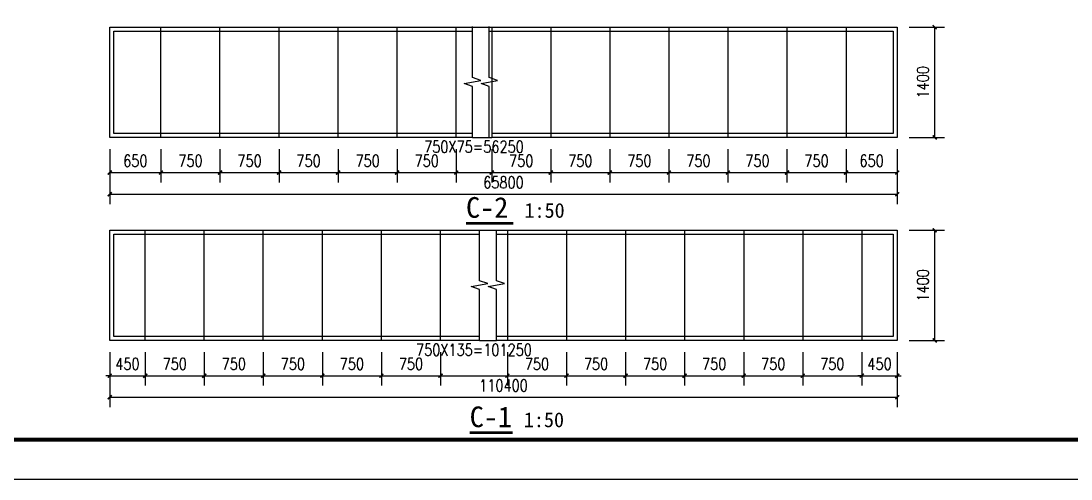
# Model space of a CAD drawing. Extents: x -21908402 to 2288787, y 79687 to 5079726.
# Drawn here: x 2139481 to 2192814, y 79687 to 102972 of the extents above; entities that cross this region are included whole.
import ezdxf

# ---------------------------------------------------------------- set-up
doc = ezdxf.new("R2010")
doc.units = 0
doc.header["$LTSCALE"] = 1000
doc.layers.get('0').update_dxf_attribs({"linetype": 'CONTINUOUS'})
doc.layers.get('DEFPOINTS').update_dxf_attribs({"linetype": 'CONTINUOUS'})
for name, color, linetype in [('DIM_SYMB', 3, 'CONTINUOUS'), ('PUB_DIM', 3, 'CONTINUOUS'), ('PUB_TEXT', 7, 'CONTINUOUS'), ('PUB_TITLE', 4, 'CONTINUOUS'), ('WINDOW', 94, 'CONTINUOUS')]:
    doc.layers.add(name, color=color, linetype=linetype)
doc.styles.add('DIM_FONT', font='simplex.shx', dxfattribs={"width": 0.8})
doc.styles.add('图签宋体', font='simhei.ttf')
doc.dimstyles.new('DIMN50', dxfattribs={"dimscale": 0.5, "dimtxt": 300, "dimasz": 100, "dimexe": 250, "dimexo": 300, "dimgap": 150, "dimtad": 1, "dimdec": 0, "dimzin": 0, "dimtxsty": 'DIM_FONT', "dimblk": 'ARCHTICK', "dimcen": 0.09, "dimclrt": 7, "dimazin": 3, "dimtfac": 1, "dimtdec": 0, "dimtix": 1, "dimtmove": 0, "dimatfit": 3, "dimtolj": 1, "dimtzin": 0})

# ---------------------------------------------------------------- blocks, each defined once
blk = doc.blocks.new('_ARCHTICK')
at = {"color": 0, "linetype": 'BYBLOCK', "const_width": 0.4}
blk.add_lwpolyline([(-0.5, -0.5), (0.5, 0.5)], dxfattribs=at)
blk = doc.blocks.new('*D656')
at = {"layer": 'DEFPOINTS', "color": 0}
for p in [(2215601, 106883), (2216251, 106883), (2216251, 106435)]:
    blk.add_point(p, dxfattribs=at)
at = {"layer": 'PUB_DIM', "color": 0}
for p, q in [((2215601, 106733), (2215601, 106310)), ((2216251, 106733), (2216251, 106310)), ((2215601, 106435), (2216251, 106435))]:
    blk.add_line(p, q, dxfattribs=at)
at = {"layer": 'PUB_DIM', "color": 0, "xscale": 50, "yscale": 50, "zscale": 50, "rotation": 180}
blk.add_blockref('_ARCHTICK', (2215601, 106435), dxfattribs=at)
at = {"layer": 'PUB_DIM', "color": 0, "xscale": 50, "yscale": 50, "zscale": 50}
blk.add_blockref('_ARCHTICK', (2216251, 106435), dxfattribs=at)
at = {"layer": 'PUB_DIM', "color": 7, "insert": (2215926, 106585), "char_height": 150, "attachment_point": 5, "style": 'DIM_FONT'}
blk.add_mtext('\\A1;650', dxfattribs=at)
blk = doc.blocks.new('*D657')
at = {"layer": 'DEFPOINTS', "color": 0}
for p in [(2216251, 106883), (2217001, 106883), (2217001, 106435)]:
    blk.add_point(p, dxfattribs=at)
at = {"layer": 'PUB_DIM', "color": 0}
for p, q in [((2216251, 106733), (2216251, 106310)), ((2217001, 106733), (2217001, 106310)), ((2216251, 106435), (2217001, 106435))]:
    blk.add_line(p, q, dxfattribs=at)
at = {"layer": 'PUB_DIM', "color": 0, "xscale": 50, "yscale": 50, "zscale": 50, "rotation": 180}
blk.add_blockref('_ARCHTICK', (2216251, 106435), dxfattribs=at)
at = {"layer": 'PUB_DIM', "color": 0, "xscale": 50, "yscale": 50, "zscale": 50}
blk.add_blockref('_ARCHTICK', (2217001, 106435), dxfattribs=at)
at = {"layer": 'PUB_DIM', "color": 7, "insert": (2216626, 106585), "char_height": 150, "attachment_point": 5, "style": 'DIM_FONT'}
blk.add_mtext('\\A1;750', dxfattribs=at)
blk = doc.blocks.new('*D658')
at = {"layer": 'DEFPOINTS', "color": 0}
for p in [(2217001, 106883), (2217751, 106883), (2217751, 106435)]:
    blk.add_point(p, dxfattribs=at)
at = {"layer": 'PUB_DIM', "color": 0}
for p, q in [((2217001, 106733), (2217001, 106310)), ((2217751, 106733), (2217751, 106310)), ((2217001, 106435), (2217751, 106435))]:
    blk.add_line(p, q, dxfattribs=at)
at = {"layer": 'PUB_DIM', "color": 0, "xscale": 50, "yscale": 50, "zscale": 50, "rotation": 180}
blk.add_blockref('_ARCHTICK', (2217001, 106435), dxfattribs=at)
at = {"layer": 'PUB_DIM', "color": 0, "xscale": 50, "yscale": 50, "zscale": 50}
blk.add_blockref('_ARCHTICK', (2217751, 106435), dxfattribs=at)
at = {"layer": 'PUB_DIM', "color": 7, "insert": (2217376, 106585), "char_height": 150, "attachment_point": 5, "style": 'DIM_FONT'}
blk.add_mtext('\\A1;750', dxfattribs=at)
blk = doc.blocks.new('*D659')
at = {"layer": 'DEFPOINTS', "color": 0}
for p in [(2217751, 106883), (2218501, 106883), (2218501, 106435)]:
    blk.add_point(p, dxfattribs=at)
at = {"layer": 'PUB_DIM', "color": 0}
for p, q in [((2217751, 106733), (2217751, 106310)), ((2218501, 106733), (2218501, 106310)), ((2217751, 106435), (2218501, 106435))]:
    blk.add_line(p, q, dxfattribs=at)
at = {"layer": 'PUB_DIM', "color": 0, "xscale": 50, "yscale": 50, "zscale": 50, "rotation": 180}
blk.add_blockref('_ARCHTICK', (2217751, 106435), dxfattribs=at)
at = {"layer": 'PUB_DIM', "color": 0, "xscale": 50, "yscale": 50, "zscale": 50}
blk.add_blockref('_ARCHTICK', (2218501, 106435), dxfattribs=at)
at = {"layer": 'PUB_DIM', "color": 7, "insert": (2218126, 106585), "char_height": 150, "attachment_point": 5, "style": 'DIM_FONT'}
blk.add_mtext('\\A1;750', dxfattribs=at)
blk = doc.blocks.new('*D660')
at = {"layer": 'DEFPOINTS', "color": 0}
for p in [(2218501, 106883), (2219251, 106883), (2219251, 106435)]:
    blk.add_point(p, dxfattribs=at)
at = {"layer": 'PUB_DIM', "color": 0}
for p, q in [((2218501, 106733), (2218501, 106310)), ((2219251, 106733), (2219251, 106310)), ((2218501, 106435), (2219251, 106435))]:
    blk.add_line(p, q, dxfattribs=at)
at = {"layer": 'PUB_DIM', "color": 0, "xscale": 50, "yscale": 50, "zscale": 50, "rotation": 180}
blk.add_blockref('_ARCHTICK', (2218501, 106435), dxfattribs=at)
at = {"layer": 'PUB_DIM', "color": 0, "xscale": 50, "yscale": 50, "zscale": 50}
blk.add_blockref('_ARCHTICK', (2219251, 106435), dxfattribs=at)
at = {"layer": 'PUB_DIM', "color": 7, "insert": (2218876, 106585), "char_height": 150, "attachment_point": 5, "style": 'DIM_FONT'}
blk.add_mtext('\\A1;750', dxfattribs=at)
blk = doc.blocks.new('*D661')
at = {"layer": 'DEFPOINTS', "color": 0}
for p in [(2219251, 106883), (2220001, 106883), (2220001, 106435)]:
    blk.add_point(p, dxfattribs=at)
at = {"layer": 'PUB_DIM', "color": 0}
for p, q in [((2219251, 106733), (2219251, 106310)), ((2220001, 106733), (2220001, 106310)), ((2219251, 106435), (2220001, 106435))]:
    blk.add_line(p, q, dxfattribs=at)
at = {"layer": 'PUB_DIM', "color": 0, "xscale": 50, "yscale": 50, "zscale": 50, "rotation": 180}
blk.add_blockref('_ARCHTICK', (2219251, 106435), dxfattribs=at)
at = {"layer": 'PUB_DIM', "color": 0, "xscale": 50, "yscale": 50, "zscale": 50}
blk.add_blockref('_ARCHTICK', (2220001, 106435), dxfattribs=at)
at = {"layer": 'PUB_DIM', "color": 7, "insert": (2219626, 106585), "char_height": 150, "attachment_point": 5, "style": 'DIM_FONT'}
blk.add_mtext('\\A1;750', dxfattribs=at)
blk = doc.blocks.new('*D662')
at = {"layer": 'DEFPOINTS', "color": 0}
for p in [(2220001, 106883), (2220451, 106883), (2220451, 106435)]:
    blk.add_point(p, dxfattribs=at)
at = {"layer": 'PUB_DIM', "color": 0}
for p, q in [((2220001, 106733), (2220001, 106310)), ((2220451, 106733), (2220451, 106310)), ((2220001, 106435), (2220451, 106435))]:
    blk.add_line(p, q, dxfattribs=at)
at = {"layer": 'PUB_DIM', "color": 0, "xscale": 50, "yscale": 50, "zscale": 50, "rotation": 180}
blk.add_blockref('_ARCHTICK', (2220001, 106435), dxfattribs=at)
at = {"layer": 'PUB_DIM', "color": 0, "xscale": 50, "yscale": 50, "zscale": 50}
blk.add_blockref('_ARCHTICK', (2220451, 106435), dxfattribs=at)
at = {"layer": 'PUB_DIM', "color": 7, "insert": (2220226, 106764), "char_height": 150, "attachment_point": 5, "style": 'DIM_FONT'}
blk.add_mtext('\\A1;750X75=56250', dxfattribs=at)
blk = doc.blocks.new('*D663')
at = {"layer": 'DEFPOINTS', "color": 0}
for p in [(2220451, 106883), (2221201, 106883), (2221201, 106435)]:
    blk.add_point(p, dxfattribs=at)
at = {"layer": 'PUB_DIM', "color": 0}
for p, q in [((2220451, 106733), (2220451, 106310)), ((2221201, 106733), (2221201, 106310)), ((2220451, 106435), (2221201, 106435))]:
    blk.add_line(p, q, dxfattribs=at)
at = {"layer": 'PUB_DIM', "color": 0, "xscale": 50, "yscale": 50, "zscale": 50, "rotation": 180}
blk.add_blockref('_ARCHTICK', (2220451, 106435), dxfattribs=at)
at = {"layer": 'PUB_DIM', "color": 0, "xscale": 50, "yscale": 50, "zscale": 50}
blk.add_blockref('_ARCHTICK', (2221201, 106435), dxfattribs=at)
at = {"layer": 'PUB_DIM', "color": 7, "insert": (2220826, 106585), "char_height": 150, "attachment_point": 5, "style": 'DIM_FONT'}
blk.add_mtext('\\A1;750', dxfattribs=at)
blk = doc.blocks.new('*D664')
at = {"layer": 'DEFPOINTS', "color": 0}
for p in [(2221201, 106883), (2221951, 106883), (2221951, 106435)]:
    blk.add_point(p, dxfattribs=at)
at = {"layer": 'PUB_DIM', "color": 0}
for p, q in [((2221201, 106733), (2221201, 106310)), ((2221951, 106733), (2221951, 106310)), ((2221201, 106435), (2221951, 106435))]:
    blk.add_line(p, q, dxfattribs=at)
at = {"layer": 'PUB_DIM', "color": 0, "xscale": 50, "yscale": 50, "zscale": 50, "rotation": 180}
blk.add_blockref('_ARCHTICK', (2221201, 106435), dxfattribs=at)
at = {"layer": 'PUB_DIM', "color": 0, "xscale": 50, "yscale": 50, "zscale": 50}
blk.add_blockref('_ARCHTICK', (2221951, 106435), dxfattribs=at)
at = {"layer": 'PUB_DIM', "color": 7, "insert": (2221576, 106585), "char_height": 150, "attachment_point": 5, "style": 'DIM_FONT'}
blk.add_mtext('\\A1;750', dxfattribs=at)
blk = doc.blocks.new('*D665')
at = {"layer": 'DEFPOINTS', "color": 0}
for p in [(2221951, 106883), (2222701, 106883), (2222701, 106435)]:
    blk.add_point(p, dxfattribs=at)
at = {"layer": 'PUB_DIM', "color": 0}
for p, q in [((2221951, 106733), (2221951, 106310)), ((2222701, 106733), (2222701, 106310)), ((2221951, 106435), (2222701, 106435))]:
    blk.add_line(p, q, dxfattribs=at)
at = {"layer": 'PUB_DIM', "color": 0, "xscale": 50, "yscale": 50, "zscale": 50, "rotation": 180}
blk.add_blockref('_ARCHTICK', (2221951, 106435), dxfattribs=at)
at = {"layer": 'PUB_DIM', "color": 0, "xscale": 50, "yscale": 50, "zscale": 50}
blk.add_blockref('_ARCHTICK', (2222701, 106435), dxfattribs=at)
at = {"layer": 'PUB_DIM', "color": 7, "insert": (2222326, 106585), "char_height": 150, "attachment_point": 5, "style": 'DIM_FONT'}
blk.add_mtext('\\A1;750', dxfattribs=at)
blk = doc.blocks.new('*D666')
at = {"layer": 'DEFPOINTS', "color": 0}
for p in [(2222701, 106883), (2223451, 106883), (2223451, 106435)]:
    blk.add_point(p, dxfattribs=at)
at = {"layer": 'PUB_DIM', "color": 0}
for p, q in [((2222701, 106733), (2222701, 106310)), ((2223451, 106733), (2223451, 106310)), ((2222701, 106435), (2223451, 106435))]:
    blk.add_line(p, q, dxfattribs=at)
at = {"layer": 'PUB_DIM', "color": 0, "xscale": 50, "yscale": 50, "zscale": 50, "rotation": 180}
blk.add_blockref('_ARCHTICK', (2222701, 106435), dxfattribs=at)
at = {"layer": 'PUB_DIM', "color": 0, "xscale": 50, "yscale": 50, "zscale": 50}
blk.add_blockref('_ARCHTICK', (2223451, 106435), dxfattribs=at)
at = {"layer": 'PUB_DIM', "color": 7, "insert": (2223076, 106585), "char_height": 150, "attachment_point": 5, "style": 'DIM_FONT'}
blk.add_mtext('\\A1;750', dxfattribs=at)
blk = doc.blocks.new('*D667')
at = {"layer": 'DEFPOINTS', "color": 0}
for p in [(2223451, 106883), (2224201, 106883), (2224201, 106435)]:
    blk.add_point(p, dxfattribs=at)
at = {"layer": 'PUB_DIM', "color": 0}
for p, q in [((2223451, 106733), (2223451, 106310)), ((2224201, 106733), (2224201, 106310)), ((2223451, 106435), (2224201, 106435))]:
    blk.add_line(p, q, dxfattribs=at)
at = {"layer": 'PUB_DIM', "color": 0, "xscale": 50, "yscale": 50, "zscale": 50, "rotation": 180}
blk.add_blockref('_ARCHTICK', (2223451, 106435), dxfattribs=at)
at = {"layer": 'PUB_DIM', "color": 0, "xscale": 50, "yscale": 50, "zscale": 50}
blk.add_blockref('_ARCHTICK', (2224201, 106435), dxfattribs=at)
at = {"layer": 'PUB_DIM', "color": 7, "insert": (2223826, 106585), "char_height": 150, "attachment_point": 5, "style": 'DIM_FONT'}
blk.add_mtext('\\A1;750', dxfattribs=at)
blk = doc.blocks.new('*D668')
at = {"layer": 'DEFPOINTS', "color": 0}
for p in [(2224201, 106883), (2224951, 106883), (2224951, 106435)]:
    blk.add_point(p, dxfattribs=at)
at = {"layer": 'PUB_DIM', "color": 0}
for p, q in [((2224201, 106733), (2224201, 106310)), ((2224951, 106733), (2224951, 106310)), ((2224201, 106435), (2224951, 106435))]:
    blk.add_line(p, q, dxfattribs=at)
at = {"layer": 'PUB_DIM', "color": 0, "xscale": 50, "yscale": 50, "zscale": 50, "rotation": 180}
blk.add_blockref('_ARCHTICK', (2224201, 106435), dxfattribs=at)
at = {"layer": 'PUB_DIM', "color": 0, "xscale": 50, "yscale": 50, "zscale": 50}
blk.add_blockref('_ARCHTICK', (2224951, 106435), dxfattribs=at)
at = {"layer": 'PUB_DIM', "color": 7, "insert": (2224576, 106585), "char_height": 150, "attachment_point": 5, "style": 'DIM_FONT'}
blk.add_mtext('\\A1;750', dxfattribs=at)
blk = doc.blocks.new('*D669')
at = {"layer": 'DEFPOINTS', "color": 0}
for p in [(2224951, 106883), (2225601, 106883), (2225601, 106435)]:
    blk.add_point(p, dxfattribs=at)
at = {"layer": 'PUB_DIM', "color": 0}
for p, q in [((2224951, 106733), (2224951, 106310)), ((2225601, 106733), (2225601, 106310)), ((2224951, 106435), (2225601, 106435))]:
    blk.add_line(p, q, dxfattribs=at)
at = {"layer": 'PUB_DIM', "color": 0, "xscale": 50, "yscale": 50, "zscale": 50, "rotation": 180}
blk.add_blockref('_ARCHTICK', (2224951, 106435), dxfattribs=at)
at = {"layer": 'PUB_DIM', "color": 0, "xscale": 50, "yscale": 50, "zscale": 50}
blk.add_blockref('_ARCHTICK', (2225601, 106435), dxfattribs=at)
at = {"layer": 'PUB_DIM', "color": 7, "insert": (2225276, 106585), "char_height": 150, "attachment_point": 5, "style": 'DIM_FONT'}
blk.add_mtext('\\A1;650', dxfattribs=at)
blk = doc.blocks.new('*D670')
at = {"layer": 'DEFPOINTS', "color": 0}
for p in [(2225601, 108283), (2226077, 108283), (2225601, 106883)]:
    blk.add_point(p, dxfattribs=at)
at = {"layer": 'PUB_DIM', "color": 0}
for p, q in [((2225751, 108283), (2226202, 108283)), ((2226077, 106883), (2226077, 108283)), ((2225751, 106883), (2226202, 106883))]:
    blk.add_line(p, q, dxfattribs=at)
at = {"layer": 'PUB_DIM', "color": 0, "xscale": 50, "yscale": 50, "zscale": 50}
for p, rotation in [((2226077, 108283), 90), ((2226077, 106883), 270)]:
    blk.add_blockref('_ARCHTICK', p, dxfattribs=dict(at, rotation=rotation))
at = {"layer": 'PUB_DIM', "color": 7, "insert": (2225927, 107583), "char_height": 150, "attachment_point": 5, "rotation": 90, "style": 'DIM_FONT'}
blk.add_mtext('\\A1;1400', dxfattribs=at)
blk = doc.blocks.new('*D671')
at = {"layer": 'DEFPOINTS', "color": 0}
for p in [(2215601, 106733), (2225601, 106733), (2225601, 106160)]:
    blk.add_point(p, dxfattribs=at)
at = {"layer": 'PUB_DIM', "color": 0}
for p, q in [((2215601, 106583), (2215601, 106035)), ((2225601, 106583), (2225601, 106035)), ((2215601, 106160), (2225601, 106160))]:
    blk.add_line(p, q, dxfattribs=at)
at = {"layer": 'PUB_DIM', "color": 0, "xscale": 50, "yscale": 50, "zscale": 50, "rotation": 180}
blk.add_blockref('_ARCHTICK', (2215601, 106160), dxfattribs=at)
at = {"layer": 'PUB_DIM', "color": 0, "xscale": 50, "yscale": 50, "zscale": 50}
blk.add_blockref('_ARCHTICK', (2225601, 106160), dxfattribs=at)
at = {"layer": 'PUB_DIM', "color": 7, "insert": (2220601, 106310), "char_height": 150, "attachment_point": 5, "style": 'DIM_FONT'}
blk.add_mtext('\\A1;65800', dxfattribs=at)
blk = doc.blocks.new('*D672')
at = {"layer": 'DEFPOINTS', "color": 0}
for p in [(2215601, 102695), (2216051, 102695), (2216051, 102247)]:
    blk.add_point(p, dxfattribs=at)
at = {"layer": 'PUB_DIM', "color": 0}
for p, q in [((2215601, 102545), (2215601, 102122)), ((2216051, 102545), (2216051, 102122)), ((2215601, 102247), (2215551, 102247)), ((2215601, 102247), (2216051, 102247)), ((2216051, 102247), (2216101, 102247))]:
    blk.add_line(p, q, dxfattribs=at)
at = {"layer": 'PUB_DIM', "color": 0, "xscale": 50, "yscale": 50, "zscale": 50}
blk.add_blockref('_ARCHTICK', (2215601, 102247), dxfattribs=at)
at = {"layer": 'PUB_DIM', "color": 0, "xscale": 50, "yscale": 50, "zscale": 50, "rotation": 180}
blk.add_blockref('_ARCHTICK', (2216051, 102247), dxfattribs=at)
at = {"layer": 'PUB_DIM', "color": 7, "insert": (2215826, 102397), "char_height": 150, "attachment_point": 5, "style": 'DIM_FONT'}
blk.add_mtext('\\A1;450', dxfattribs=at)
blk = doc.blocks.new('*D673')
at = {"layer": 'DEFPOINTS', "color": 0}
for p in [(2216051, 102695), (2216801, 102695), (2216801, 102247)]:
    blk.add_point(p, dxfattribs=at)
at = {"layer": 'PUB_DIM', "color": 0}
for p, q in [((2216051, 102545), (2216051, 102122)), ((2216801, 102545), (2216801, 102122)), ((2216051, 102247), (2216801, 102247))]:
    blk.add_line(p, q, dxfattribs=at)
at = {"layer": 'PUB_DIM', "color": 0, "xscale": 50, "yscale": 50, "zscale": 50, "rotation": 180}
blk.add_blockref('_ARCHTICK', (2216051, 102247), dxfattribs=at)
at = {"layer": 'PUB_DIM', "color": 0, "xscale": 50, "yscale": 50, "zscale": 50}
blk.add_blockref('_ARCHTICK', (2216801, 102247), dxfattribs=at)
at = {"layer": 'PUB_DIM', "color": 7, "insert": (2216426, 102397), "char_height": 150, "attachment_point": 5, "style": 'DIM_FONT'}
blk.add_mtext('\\A1;750', dxfattribs=at)
blk = doc.blocks.new('*D674')
at = {"layer": 'DEFPOINTS', "color": 0}
for p in [(2216801, 102695), (2217551, 102695), (2217551, 102247)]:
    blk.add_point(p, dxfattribs=at)
at = {"layer": 'PUB_DIM', "color": 0}
for p, q in [((2216801, 102545), (2216801, 102122)), ((2217551, 102545), (2217551, 102122)), ((2216801, 102247), (2217551, 102247))]:
    blk.add_line(p, q, dxfattribs=at)
at = {"layer": 'PUB_DIM', "color": 0, "xscale": 50, "yscale": 50, "zscale": 50, "rotation": 180}
blk.add_blockref('_ARCHTICK', (2216801, 102247), dxfattribs=at)
at = {"layer": 'PUB_DIM', "color": 0, "xscale": 50, "yscale": 50, "zscale": 50}
blk.add_blockref('_ARCHTICK', (2217551, 102247), dxfattribs=at)
at = {"layer": 'PUB_DIM', "color": 7, "insert": (2217176, 102397), "char_height": 150, "attachment_point": 5, "style": 'DIM_FONT'}
blk.add_mtext('\\A1;750', dxfattribs=at)
blk = doc.blocks.new('*D675')
at = {"layer": 'DEFPOINTS', "color": 0}
for p in [(2217551, 102695), (2218301, 102695), (2218301, 102247)]:
    blk.add_point(p, dxfattribs=at)
at = {"layer": 'PUB_DIM', "color": 0}
for p, q in [((2217551, 102545), (2217551, 102122)), ((2218301, 102545), (2218301, 102122)), ((2217551, 102247), (2218301, 102247))]:
    blk.add_line(p, q, dxfattribs=at)
at = {"layer": 'PUB_DIM', "color": 0, "xscale": 50, "yscale": 50, "zscale": 50, "rotation": 180}
blk.add_blockref('_ARCHTICK', (2217551, 102247), dxfattribs=at)
at = {"layer": 'PUB_DIM', "color": 0, "xscale": 50, "yscale": 50, "zscale": 50}
blk.add_blockref('_ARCHTICK', (2218301, 102247), dxfattribs=at)
at = {"layer": 'PUB_DIM', "color": 7, "insert": (2217926, 102397), "char_height": 150, "attachment_point": 5, "style": 'DIM_FONT'}
blk.add_mtext('\\A1;750', dxfattribs=at)
blk = doc.blocks.new('*D676')
at = {"layer": 'DEFPOINTS', "color": 0}
for p in [(2218301, 102695), (2219051, 102695), (2219051, 102247)]:
    blk.add_point(p, dxfattribs=at)
at = {"layer": 'PUB_DIM', "color": 0}
for p, q in [((2218301, 102545), (2218301, 102122)), ((2219051, 102545), (2219051, 102122)), ((2218301, 102247), (2219051, 102247))]:
    blk.add_line(p, q, dxfattribs=at)
at = {"layer": 'PUB_DIM', "color": 0, "xscale": 50, "yscale": 50, "zscale": 50, "rotation": 180}
blk.add_blockref('_ARCHTICK', (2218301, 102247), dxfattribs=at)
at = {"layer": 'PUB_DIM', "color": 0, "xscale": 50, "yscale": 50, "zscale": 50}
blk.add_blockref('_ARCHTICK', (2219051, 102247), dxfattribs=at)
at = {"layer": 'PUB_DIM', "color": 7, "insert": (2218676, 102397), "char_height": 150, "attachment_point": 5, "style": 'DIM_FONT'}
blk.add_mtext('\\A1;750', dxfattribs=at)
blk = doc.blocks.new('*D677')
at = {"layer": 'DEFPOINTS', "color": 0}
for p in [(2219051, 102695), (2219801, 102695), (2219801, 102247)]:
    blk.add_point(p, dxfattribs=at)
at = {"layer": 'PUB_DIM', "color": 0}
for p, q in [((2219051, 102545), (2219051, 102122)), ((2219801, 102545), (2219801, 102122)), ((2219051, 102247), (2219801, 102247))]:
    blk.add_line(p, q, dxfattribs=at)
at = {"layer": 'PUB_DIM', "color": 0, "xscale": 50, "yscale": 50, "zscale": 50, "rotation": 180}
blk.add_blockref('_ARCHTICK', (2219051, 102247), dxfattribs=at)
at = {"layer": 'PUB_DIM', "color": 0, "xscale": 50, "yscale": 50, "zscale": 50}
blk.add_blockref('_ARCHTICK', (2219801, 102247), dxfattribs=at)
at = {"layer": 'PUB_DIM', "color": 7, "insert": (2219426, 102397), "char_height": 150, "attachment_point": 5, "style": 'DIM_FONT'}
blk.add_mtext('\\A1;750', dxfattribs=at)
blk = doc.blocks.new('*D678')
at = {"layer": 'DEFPOINTS', "color": 0}
for p in [(2219801, 102695), (2220651, 102695), (2220651, 102247)]:
    blk.add_point(p, dxfattribs=at)
at = {"layer": 'PUB_DIM', "color": 0}
for p, q in [((2219801, 102545), (2219801, 102122)), ((2220651, 102545), (2220651, 102122)), ((2219801, 102247), (2220651, 102247))]:
    blk.add_line(p, q, dxfattribs=at)
at = {"layer": 'PUB_DIM', "color": 0, "xscale": 50, "yscale": 50, "zscale": 50, "rotation": 180}
blk.add_blockref('_ARCHTICK', (2219801, 102247), dxfattribs=at)
at = {"layer": 'PUB_DIM', "color": 0, "xscale": 50, "yscale": 50, "zscale": 50}
blk.add_blockref('_ARCHTICK', (2220651, 102247), dxfattribs=at)
at = {"layer": 'PUB_DIM', "color": 7, "insert": (2220226, 102576), "char_height": 150, "attachment_point": 5, "style": 'DIM_FONT'}
blk.add_mtext('\\A1;750X135=101250', dxfattribs=at)
blk = doc.blocks.new('*D679')
at = {"layer": 'DEFPOINTS', "color": 0}
for p in [(2220651, 102695), (2221401, 102695), (2221401, 102247)]:
    blk.add_point(p, dxfattribs=at)
at = {"layer": 'PUB_DIM', "color": 0}
for p, q in [((2220651, 102545), (2220651, 102122)), ((2221401, 102545), (2221401, 102122)), ((2220651, 102247), (2221401, 102247))]:
    blk.add_line(p, q, dxfattribs=at)
at = {"layer": 'PUB_DIM', "color": 0, "xscale": 50, "yscale": 50, "zscale": 50, "rotation": 180}
blk.add_blockref('_ARCHTICK', (2220651, 102247), dxfattribs=at)
at = {"layer": 'PUB_DIM', "color": 0, "xscale": 50, "yscale": 50, "zscale": 50}
blk.add_blockref('_ARCHTICK', (2221401, 102247), dxfattribs=at)
at = {"layer": 'PUB_DIM', "color": 7, "insert": (2221026, 102397), "char_height": 150, "attachment_point": 5, "style": 'DIM_FONT'}
blk.add_mtext('\\A1;750', dxfattribs=at)
blk = doc.blocks.new('*D680')
at = {"layer": 'DEFPOINTS', "color": 0}
for p in [(2221401, 102695), (2222151, 102695), (2222151, 102247)]:
    blk.add_point(p, dxfattribs=at)
at = {"layer": 'PUB_DIM', "color": 0}
for p, q in [((2221401, 102545), (2221401, 102122)), ((2222151, 102545), (2222151, 102122)), ((2221401, 102247), (2222151, 102247))]:
    blk.add_line(p, q, dxfattribs=at)
at = {"layer": 'PUB_DIM', "color": 0, "xscale": 50, "yscale": 50, "zscale": 50, "rotation": 180}
blk.add_blockref('_ARCHTICK', (2221401, 102247), dxfattribs=at)
at = {"layer": 'PUB_DIM', "color": 0, "xscale": 50, "yscale": 50, "zscale": 50}
blk.add_blockref('_ARCHTICK', (2222151, 102247), dxfattribs=at)
at = {"layer": 'PUB_DIM', "color": 7, "insert": (2221776, 102397), "char_height": 150, "attachment_point": 5, "style": 'DIM_FONT'}
blk.add_mtext('\\A1;750', dxfattribs=at)
blk = doc.blocks.new('*D681')
at = {"layer": 'DEFPOINTS', "color": 0}
for p in [(2222151, 102695), (2222901, 102695), (2222901, 102247)]:
    blk.add_point(p, dxfattribs=at)
at = {"layer": 'PUB_DIM', "color": 0}
for p, q in [((2222151, 102545), (2222151, 102122)), ((2222901, 102545), (2222901, 102122)), ((2222151, 102247), (2222901, 102247))]:
    blk.add_line(p, q, dxfattribs=at)
at = {"layer": 'PUB_DIM', "color": 0, "xscale": 50, "yscale": 50, "zscale": 50, "rotation": 180}
blk.add_blockref('_ARCHTICK', (2222151, 102247), dxfattribs=at)
at = {"layer": 'PUB_DIM', "color": 0, "xscale": 50, "yscale": 50, "zscale": 50}
blk.add_blockref('_ARCHTICK', (2222901, 102247), dxfattribs=at)
at = {"layer": 'PUB_DIM', "color": 7, "insert": (2222526, 102397), "char_height": 150, "attachment_point": 5, "style": 'DIM_FONT'}
blk.add_mtext('\\A1;750', dxfattribs=at)
blk = doc.blocks.new('*D682')
at = {"layer": 'DEFPOINTS', "color": 0}
for p in [(2222901, 102695), (2223651, 102695), (2223651, 102247)]:
    blk.add_point(p, dxfattribs=at)
at = {"layer": 'PUB_DIM', "color": 0}
for p, q in [((2222901, 102545), (2222901, 102122)), ((2223651, 102545), (2223651, 102122)), ((2222901, 102247), (2223651, 102247))]:
    blk.add_line(p, q, dxfattribs=at)
at = {"layer": 'PUB_DIM', "color": 0, "xscale": 50, "yscale": 50, "zscale": 50, "rotation": 180}
blk.add_blockref('_ARCHTICK', (2222901, 102247), dxfattribs=at)
at = {"layer": 'PUB_DIM', "color": 0, "xscale": 50, "yscale": 50, "zscale": 50}
blk.add_blockref('_ARCHTICK', (2223651, 102247), dxfattribs=at)
at = {"layer": 'PUB_DIM', "color": 7, "insert": (2223276, 102397), "char_height": 150, "attachment_point": 5, "style": 'DIM_FONT'}
blk.add_mtext('\\A1;750', dxfattribs=at)
blk = doc.blocks.new('*D683')
at = {"layer": 'DEFPOINTS', "color": 0}
for p in [(2223651, 102695), (2224401, 102695), (2224401, 102247)]:
    blk.add_point(p, dxfattribs=at)
at = {"layer": 'PUB_DIM', "color": 0}
for p, q in [((2223651, 102545), (2223651, 102122)), ((2224401, 102545), (2224401, 102122)), ((2223651, 102247), (2224401, 102247))]:
    blk.add_line(p, q, dxfattribs=at)
at = {"layer": 'PUB_DIM', "color": 0, "xscale": 50, "yscale": 50, "zscale": 50, "rotation": 180}
blk.add_blockref('_ARCHTICK', (2223651, 102247), dxfattribs=at)
at = {"layer": 'PUB_DIM', "color": 0, "xscale": 50, "yscale": 50, "zscale": 50}
blk.add_blockref('_ARCHTICK', (2224401, 102247), dxfattribs=at)
at = {"layer": 'PUB_DIM', "color": 7, "insert": (2224026, 102397), "char_height": 150, "attachment_point": 5, "style": 'DIM_FONT'}
blk.add_mtext('\\A1;750', dxfattribs=at)
blk = doc.blocks.new('*D684')
at = {"layer": 'DEFPOINTS', "color": 0}
for p in [(2224401, 102695), (2225151, 102695), (2225151, 102247)]:
    blk.add_point(p, dxfattribs=at)
at = {"layer": 'PUB_DIM', "color": 0}
for p, q in [((2224401, 102545), (2224401, 102122)), ((2225151, 102545), (2225151, 102122)), ((2224401, 102247), (2225151, 102247))]:
    blk.add_line(p, q, dxfattribs=at)
at = {"layer": 'PUB_DIM', "color": 0, "xscale": 50, "yscale": 50, "zscale": 50, "rotation": 180}
blk.add_blockref('_ARCHTICK', (2224401, 102247), dxfattribs=at)
at = {"layer": 'PUB_DIM', "color": 0, "xscale": 50, "yscale": 50, "zscale": 50}
blk.add_blockref('_ARCHTICK', (2225151, 102247), dxfattribs=at)
at = {"layer": 'PUB_DIM', "color": 7, "insert": (2224776, 102397), "char_height": 150, "attachment_point": 5, "style": 'DIM_FONT'}
blk.add_mtext('\\A1;750', dxfattribs=at)
blk = doc.blocks.new('*D685')
at = {"layer": 'DEFPOINTS', "color": 0}
for p in [(2225151, 102695), (2225601, 102695), (2225601, 102247)]:
    blk.add_point(p, dxfattribs=at)
at = {"layer": 'PUB_DIM', "color": 0}
for p, q in [((2225151, 102545), (2225151, 102122)), ((2225601, 102545), (2225601, 102122)), ((2225151, 102247), (2225101, 102247)), ((2225151, 102247), (2225601, 102247)), ((2225601, 102247), (2225651, 102247))]:
    blk.add_line(p, q, dxfattribs=at)
at = {"layer": 'PUB_DIM', "color": 0, "xscale": 50, "yscale": 50, "zscale": 50}
blk.add_blockref('_ARCHTICK', (2225151, 102247), dxfattribs=at)
at = {"layer": 'PUB_DIM', "color": 0, "xscale": 50, "yscale": 50, "zscale": 50, "rotation": 180}
blk.add_blockref('_ARCHTICK', (2225601, 102247), dxfattribs=at)
at = {"layer": 'PUB_DIM', "color": 7, "insert": (2225376, 102397), "char_height": 150, "attachment_point": 5, "style": 'DIM_FONT'}
blk.add_mtext('\\A1;450', dxfattribs=at)
blk = doc.blocks.new('*D686')
at = {"layer": 'DEFPOINTS', "color": 0}
for p in [(2225601, 104095), (2226077, 104095), (2225601, 102695)]:
    blk.add_point(p, dxfattribs=at)
at = {"layer": 'PUB_DIM', "color": 0}
for p, q in [((2225751, 104095), (2226202, 104095)), ((2226077, 102695), (2226077, 104095)), ((2225751, 102695), (2226202, 102695))]:
    blk.add_line(p, q, dxfattribs=at)
at = {"layer": 'PUB_DIM', "color": 0, "xscale": 50, "yscale": 50, "zscale": 50}
for p, rotation in [((2226077, 104095), 90), ((2226077, 102695), 270)]:
    blk.add_blockref('_ARCHTICK', p, dxfattribs=dict(at, rotation=rotation))
at = {"layer": 'PUB_DIM', "color": 7, "insert": (2225927, 103395), "char_height": 150, "attachment_point": 5, "rotation": 90, "style": 'DIM_FONT'}
blk.add_mtext('\\A1;1400', dxfattribs=at)
blk = doc.blocks.new('*D687')
at = {"layer": 'DEFPOINTS', "color": 0}
for p in [(2215601, 102545), (2225601, 102545), (2225601, 101973)]:
    blk.add_point(p, dxfattribs=at)
at = {"layer": 'PUB_DIM', "color": 0}
for p, q in [((2215601, 102395), (2215601, 101848)), ((2225601, 102395), (2225601, 101848)), ((2215601, 101973), (2225601, 101973))]:
    blk.add_line(p, q, dxfattribs=at)
at = {"layer": 'PUB_DIM', "color": 0, "xscale": 50, "yscale": 50, "zscale": 50, "rotation": 180}
blk.add_blockref('_ARCHTICK', (2215601, 101973), dxfattribs=at)
at = {"layer": 'PUB_DIM', "color": 0, "xscale": 50, "yscale": 50, "zscale": 50}
blk.add_blockref('_ARCHTICK', (2225601, 101973), dxfattribs=at)
at = {"layer": 'PUB_DIM', "color": 7, "insert": (2220601, 102123), "char_height": 150, "attachment_point": 5, "style": 'DIM_FONT'}
blk.add_mtext('\\A1;110400', dxfattribs=at)
blk = doc.blocks.new('GGHDDD')
at = {"layer": 'DIM_SYMB'}
for points in [[(2220206.4, 106882.9), (2220206.4, 107530.3), (2220101.4, 107568.6), (2220311.4, 107605.6), (2220206.4, 107642.8), (2220206.4, 108290.2)], [(2220420.9, 106882.9), (2220420.9, 107530.3), (2220315.9, 107568.6), (2220525.9, 107605.6), (2220420.9, 107642.8), (2220420.9, 108290.2)]]:
    blk.add_lwpolyline(points, dxfattribs=at)
at = {"layer": 'WINDOW'}
for p, q in [((2215601, 108282.9), (2220206.4, 108282.9)), ((2215601, 106882.9), (2215601, 108282.9)), ((2216251, 106882.9), (2216251, 108282.9)), ((2217001, 106882.9), (2217001, 108282.9)), ((2217751, 106882.9), (2217751, 108282.9)), ((2218501, 106882.9), (2218501, 108282.9)), ((2219251, 106882.9), (2219251, 108282.9)), ((2220001, 106882.9), (2220001, 108282.9)), ((2220206.4, 108282.9), (2220451, 108282.9)), ((2220420.9, 108282.9), (2225601, 108282.9)), ((2220451, 108282.9), (2220451, 106882.9)), ((2221201, 108282.9), (2221201, 106882.9)), ((2221951, 108282.9), (2221951, 106882.9)), ((2222701, 108282.9), (2222701, 106882.9)), ((2223451, 108282.9), (2223451, 106882.9)), ((2224201, 108282.9), (2224201, 106882.9)), ((2224951, 108282.9), (2224951, 106882.9)), ((2225601, 108282.9), (2225601, 106882.9)), ((2225551, 108232.9), (2225551, 106932.9)), ((2220206.4, 106882.9), (2215601, 106882.9)), ((2220206.4, 106882.9), (2220451, 106882.9)), ((2225601, 106882.9), (2220451, 106882.9))]:
    blk.add_line(p, q, dxfattribs=at)
for points in [[(2220206.4, 106932.9), (2215651, 106932.9), (2215651, 108232.9), (2220206.4, 108232.9)], [(2220420.9, 108232.9), (2225551, 108232.9)], [(2225551, 106932.9), (2220451, 106932.9)]]:
    blk.add_lwpolyline(points, dxfattribs=at)
at = {"layer": 'PUB_DIM'}
for p1, p2, distance, picture, middle in [((2225601, 106882.9), (2225601, 108282.9), -475.5, '*D670', (2225926.5, 107582.9)), ((2215601, 106882.9), (2216251, 106882.9), -448.4, '*D656', (2215926, 106584.6)), ((2216251, 106882.9), (2217001, 106882.9), -448.4, '*D657', (2216626, 106584.6)), ((2217001, 106882.9), (2217751, 106882.9), -448.4, '*D658', (2217376, 106584.6)), ((2217751, 106882.9), (2218501, 106882.9), -448.4, '*D659', (2218126, 106584.6)), ((2218501, 106882.9), (2219251, 106882.9), -448.4, '*D660', (2218876, 106584.6)), ((2219251, 106882.9), (2220001, 106882.9), -448.4, '*D661', (2219626, 106584.6)), ((2220451, 106882.9), (2221201, 106882.9), -448.4, '*D663', (2220826, 106584.6)), ((2221201, 106882.9), (2221951, 106882.9), -448.4, '*D664', (2221576, 106584.6)), ((2221951, 106882.9), (2222701, 106882.9), -448.4, '*D665', (2222326, 106584.6)), ((2222701, 106882.9), (2223451, 106882.9), -448.4, '*D666', (2223076, 106584.6)), ((2223451, 106882.9), (2224201, 106882.9), -448.4, '*D667', (2223826, 106584.6)), ((2224201, 106882.9), (2224951, 106882.9), -448.4, '*D668', (2224576, 106584.6)), ((2224951, 106882.9), (2225601, 106882.9), -448.4, '*D669', (2225276, 106584.6))]:
    dim = blk.add_aligned_dim(p1=p1, p2=p2, distance=distance, dimstyle='DIMN50', dxfattribs=at)
    dim.commit()
    dim.dimension.update_dxf_attribs({"geometry": picture, "text_midpoint": middle})
dim = blk.add_linear_dim(base=(2220451, 106434.6), p1=(2220001, 106882.9), p2=(2220451, 106882.9), angle=0, text='750X75=56250', dimstyle='DIMN50', dxfattribs=at)
dim.commit()
dim.dimension.update_dxf_attribs({"geometry": '*D662', "text_midpoint": (2220226, 106763.8), "dimtype": 161})
dim = blk.add_aligned_dim(p1=(2215601, 106732.9), p2=(2225601, 106732.9), distance=-572.6, text='65800', dimstyle='DIMN50', dxfattribs=at)
dim.commit()
dim.dimension.update_dxf_attribs({"geometry": '*D671', "text_midpoint": (2220601, 106310.4)})
blk = doc.blocks.new('C-1')
at = {"layer": 'DIM_SYMB'}
for points in [[(2220296.3, 102695.2), (2220296.3, 103342.5), (2220191.3, 103380.8), (2220401.3, 103417.8), (2220296.3, 103455), (2220296.3, 104102.4)], [(2220510.8, 102695.2), (2220510.8, 103342.5), (2220405.8, 103380.8), (2220615.8, 103417.8), (2220510.8, 103455), (2220510.8, 104102.4)]]:
    blk.add_lwpolyline(points, dxfattribs=at)
at = {"layer": 'WINDOW'}
for p, q in [((2215601, 104095.2), (2220296.3, 104095.2)), ((2215601, 102695.2), (2215601, 104095.2)), ((2216051, 102695.2), (2216051, 104095.2)), ((2216801, 102695.2), (2216801, 104095.2)), ((2217551, 102695.2), (2217551, 104095.2)), ((2218301, 102695.2), (2218301, 104095.2)), ((2219051, 102695.2), (2219051, 104095.2)), ((2219801, 102695.2), (2219801, 104095.2)), ((2220296.3, 104095.2), (2220510.8, 104095.2)), ((2220510.8, 104095.2), (2225601, 104095.2)), ((2220651, 104095.2), (2220651, 102695.2)), ((2221401, 104095.2), (2221401, 102695.2)), ((2222151, 104095.2), (2222151, 102695.2)), ((2222901, 104095.2), (2222901, 102695.2)), ((2223651, 104095.2), (2223651, 102695.2)), ((2224401, 104095.2), (2224401, 102695.2)), ((2225151, 104095.2), (2225151, 102695.2)), ((2225551, 104045.2), (2225551, 102745.2)), ((2225601, 104095.2), (2225601, 102695.2)), ((2220296.3, 102695.2), (2215601, 102695.2)), ((2220296.3, 102695.2), (2220510.8, 102695.2)), ((2225601, 102695.2), (2220510.8, 102695.2))]:
    blk.add_line(p, q, dxfattribs=at)
for points in [[(2220296.3, 102745.2), (2215651, 102745.2), (2215651, 104045.2), (2220296.3, 104045.2)], [(2220510.8, 104045.2), (2225551, 104045.2)], [(2225551, 102745.2), (2220510.8, 102745.2)]]:
    blk.add_lwpolyline(points, dxfattribs=at)
at = {"layer": 'PUB_DIM'}
for p1, p2, distance, picture, middle in [((2225601, 102695.2), (2225601, 104095.2), -475.5, '*D686', (2225926.5, 103395.2)), ((2215601, 102695.2), (2216051, 102695.2), -448.4, '*D672', (2215826, 102396.8)), ((2216051, 102695.2), (2216801, 102695.2), -448.4, '*D673', (2216426, 102396.8)), ((2216801, 102695.2), (2217551, 102695.2), -448.4, '*D674', (2217176, 102396.8)), ((2217551, 102695.2), (2218301, 102695.2), -448.4, '*D675', (2217926, 102396.8)), ((2218301, 102695.2), (2219051, 102695.2), -448.4, '*D676', (2218676, 102396.8)), ((2219051, 102695.2), (2219801, 102695.2), -448.4, '*D677', (2219426, 102396.8)), ((2220651, 102695.2), (2221401, 102695.2), -448.4, '*D679', (2221026, 102396.8)), ((2221401, 102695.2), (2222151, 102695.2), -448.4, '*D680', (2221776, 102396.8)), ((2222151, 102695.2), (2222901, 102695.2), -448.4, '*D681', (2222526, 102396.8)), ((2222901, 102695.2), (2223651, 102695.2), -448.4, '*D682', (2223276, 102396.8)), ((2223651, 102695.2), (2224401, 102695.2), -448.4, '*D683', (2224026, 102396.8)), ((2224401, 102695.2), (2225151, 102695.2), -448.4, '*D684', (2224776, 102396.8)), ((2225151, 102695.2), (2225601, 102695.2), -448.4, '*D685', (2225376, 102396.8))]:
    dim = blk.add_aligned_dim(p1=p1, p2=p2, distance=distance, dimstyle='DIMN50', dxfattribs=at)
    dim.commit()
    dim.dimension.update_dxf_attribs({"geometry": picture, "text_midpoint": middle})
dim = blk.add_linear_dim(base=(2220651, 102246.8), p1=(2219801, 102695.2), p2=(2220651, 102695.2), angle=0, text='750X135=101250', dimstyle='DIMN50', dxfattribs=at)
dim.commit()
dim.dimension.update_dxf_attribs({"geometry": '*D678', "text_midpoint": (2220226, 102576), "dimtype": 161})
dim = blk.add_aligned_dim(p1=(2215601, 102545.2), p2=(2225601, 102545.2), distance=-572.6, text='110400', dimstyle='DIMN50', dxfattribs=at)
dim.commit()
dim.dimension.update_dxf_attribs({"geometry": '*D687', "text_midpoint": (2220601, 102122.6)})

msp = doc.modelspace()

# ---------------------------------------------------------------- linework, layer by layer
at = {"layer": 'DIM_SYMB', "const_width": 140}
for points in [[(2162085.7, 92686.6), (2164492.3, 92686.6)], [(2162272.1, 82042.9), (2164460.2, 82042.9)]]:
    msp.add_lwpolyline(points, dxfattribs=at)
at = {"layer": 'PUB_TITLE'}
msp.add_lwpolyline([(2095686.8, 79687.5), (2263886.8, 79687.5), (2263886.8, 198487.5), (2095686.8, 198487.5)], close=True, dxfattribs=at)
at = {"layer": 'PUB_TITLE', "const_width": 200}
msp.add_lwpolyline([(2100686.8, 81687.5), (2261886.8, 81687.5), (2261886.8, 196487.5), (2100686.8, 196487.5)], close=True, dxfattribs=at)

# ---------------------------------------------------------------- block references
at = {"xscale": 4, "yscale": 4, "zscale": 4}
for name, p in [('GGHDDD', (-6718415.5, -330474.9)), ('C-1', (-6718415.5, -324049.5))]:
    msp.add_blockref(name, p, dxfattribs=at)

# ---------------------------------------------------------------- texts
at = {"layer": 'PUB_TEXT', "style": '图签宋体'}
for s, height, p in [('C-2', 1051.48, (2162085.7, 92966.6)), ('1:50', 751.05, (2165052.3, 92966.6)), ('C-1', 1051.48, (2162272.1, 82322.9)), ('1:50', 751.05, (2165020.2, 82322.9))]:
    msp.add_text(s, height=height, dxfattribs=at).set_placement(p)

doc.saveas('drawing.dxf')
